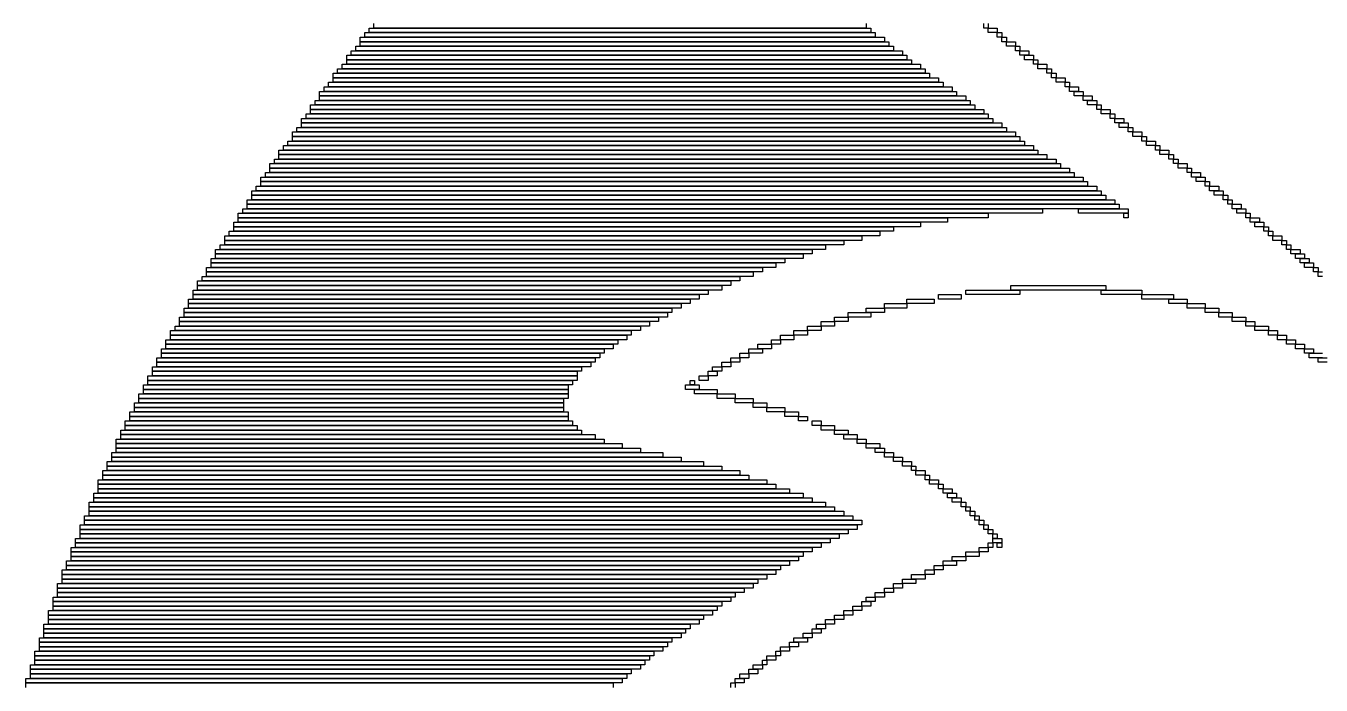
# Model space of a CAD drawing. Extents: x 62 to 962, y 58 to 965.
# Drawn here: x 82 to 368.7, y 649.5 to 795.5 of the extents above; entities that cross this region are included whole.
import ezdxf

# ---------------------------------------------------------------- set-up
doc = ezdxf.new("R2010")
doc.units = 0

msp = doc.modelspace()

# ---------------------------------------------------------------- linework, layer by layer
for p, q in [((158, 795), (269, 795)), ((158, 794), (158, 795)), ((159, 795), (159, 796)), ((268, 795), (159, 795)), ((268, 796), (268, 795)), ((269, 795), (269, 794)), ((294, 795), (294, 796)), ((295, 795), (294, 795)), ((295, 796), (295, 795)), ((295, 795), (297, 795)), ((295, 794), (295, 795)), ((297, 795), (297, 794)), ((156, 793), (272, 793)), ((156, 792), (156, 793)), ((272, 792), (156, 792)), ((156, 792), (273, 792)), ((156, 791), (156, 792)), ((157, 794), (270, 794)), ((157, 793), (157, 794)), ((270, 793), (157, 793)), ((269, 794), (158, 794)), ((270, 794), (270, 793)), ((272, 793), (272, 792)), ((273, 792), (273, 791)), ((297, 794), (295, 794)), ((297, 794), (298, 794)), ((297, 793), (297, 794)), ((298, 793), (297, 793)), ((298, 794), (298, 793)), ((298, 793), (299, 793)), ((298, 792), (298, 793)), ((299, 792), (298, 792)), ((299, 793), (299, 792)), ((299, 792), (301, 792)), ((299, 791), (299, 792)), ((301, 792), (301, 791)), ((153, 789), (277, 789)), ((153, 788), (153, 789)), ((154, 790), (276, 790)), ((154, 789), (154, 790)), ((276, 789), (154, 789)), ((155, 791), (274, 791)), ((155, 790), (155, 791)), ((274, 790), (155, 790)), ((273, 791), (156, 791)), ((274, 791), (274, 790)), ((276, 790), (276, 789)), ((277, 789), (277, 788)), ((301, 791), (299, 791)), ((301, 791), (302, 791)), ((301, 790), (301, 791)), ((302, 790), (301, 790)), ((302, 791), (302, 790)), ((302, 790), (304, 790)), ((302, 789), (302, 790)), ((304, 789), (302, 789)), ((303, 789), (305, 789)), ((303, 788), (303, 789)), ((304, 790), (304, 789)), ((305, 789), (305, 788)), ((151, 786), (281, 786)), ((151, 785), (151, 786)), ((152, 787), (280, 787)), ((152, 786), (152, 787)), ((280, 786), (152, 786)), ((277, 788), (153, 788)), ((153, 788), (278, 788)), ((153, 787), (153, 788)), ((278, 787), (153, 787)), ((278, 788), (278, 787)), ((280, 787), (280, 786)), ((281, 786), (281, 785)), ((305, 788), (303, 788)), ((305, 788), (306, 788)), ((305, 787), (305, 788)), ((306, 787), (305, 787)), ((306, 788), (306, 787)), ((306, 787), (308, 787)), ((306, 786), (306, 787)), ((308, 786), (306, 786)), ((308, 787), (308, 786)), ((308, 786), (309, 786)), ((308, 785), (308, 786)), ((309, 786), (309, 785)), ((149, 783), (285, 783)), ((149, 782), (149, 783)), ((150, 785), (282, 785)), ((150, 784), (150, 785)), ((282, 784), (150, 784)), ((150, 784), (284, 784)), ((150, 783), (150, 784)), ((284, 783), (150, 783)), ((281, 785), (151, 785)), ((282, 785), (282, 784)), ((284, 784), (284, 783)), ((285, 783), (285, 782)), ((309, 785), (308, 785)), ((309, 785), (310, 785)), ((309, 784), (309, 785)), ((310, 784), (309, 784)), ((310, 785), (310, 784)), ((310, 784), (312, 784)), ((310, 783), (310, 784)), ((312, 783), (310, 783)), ((312, 784), (312, 783)), ((312, 783), (313, 783)), ((312, 782), (312, 783)), ((313, 783), (313, 782)), ((147, 781), (288, 781)), ((147, 780), (147, 781)), ((288, 780), (147, 780)), ((147, 780), (290, 780)), ((147, 779), (147, 780)), ((148, 782), (287, 782)), ((148, 781), (148, 782)), ((287, 781), (148, 781)), ((285, 782), (149, 782)), ((287, 782), (287, 781)), ((288, 781), (288, 780)), ((290, 780), (290, 779)), ((313, 782), (312, 782)), ((313, 782), (315, 782)), ((313, 781), (313, 782)), ((315, 781), (313, 781)), ((314, 781), (316, 781)), ((314, 780), (314, 781)), ((316, 780), (314, 780)), ((315, 782), (315, 781)), ((316, 781), (316, 780)), ((316, 780), (318, 780)), ((316, 779), (316, 780)), ((318, 780), (318, 779)), ((145, 778), (292, 778)), ((145, 777), (145, 778)), ((292, 777), (145, 777)), ((145, 777), (294, 777)), ((145, 776), (145, 777)), ((146, 779), (291, 779)), ((146, 778), (146, 779)), ((291, 778), (146, 778)), ((290, 779), (147, 779)), ((291, 779), (291, 778)), ((292, 778), (292, 777)), ((294, 777), (294, 776)), ((318, 779), (316, 779)), ((317, 779), (319, 779)), ((317, 778), (317, 779)), ((319, 778), (317, 778)), ((319, 779), (319, 778)), ((319, 778), (320, 778)), ((319, 777), (319, 778)), ((320, 777), (319, 777)), ((320, 778), (320, 777)), ((320, 777), (322, 777)), ((320, 776), (320, 777)), ((322, 777), (322, 776)), ((143, 775), (296, 775)), ((143, 774), (143, 775)), ((296, 774), (143, 774)), ((143, 774), (298, 774)), ((143, 773), (143, 774)), ((144, 776), (295, 776)), ((144, 775), (144, 776)), ((295, 775), (144, 775)), ((294, 776), (145, 776)), ((295, 776), (295, 775)), ((296, 775), (296, 774)), ((298, 774), (298, 773)), ((322, 776), (320, 776)), ((322, 776), (323, 776)), ((322, 775), (322, 776)), ((323, 775), (322, 775)), ((323, 776), (323, 775)), ((323, 775), (325, 775)), ((323, 774), (323, 775)), ((325, 774), (323, 774)), ((324, 774), (326, 774)), ((324, 773), (324, 774)), ((325, 775), (325, 774)), ((326, 774), (326, 773)), ((141, 772), (301, 772)), ((141, 771), (141, 772)), ((142, 773), (299, 773)), ((142, 772), (142, 773)), ((299, 772), (142, 772)), ((298, 773), (143, 773)), ((299, 773), (299, 772)), ((301, 772), (301, 771)), ((326, 773), (324, 773)), ((326, 773), (327, 773)), ((326, 772), (326, 773)), ((327, 772), (326, 772)), ((327, 773), (327, 772)), ((327, 772), (329, 772)), ((327, 771), (327, 772)), ((329, 772), (329, 771)), ((139, 769), (305, 769)), ((139, 768), (139, 769)), ((140, 770), (303, 770)), ((140, 769), (140, 770)), ((303, 769), (140, 769)), ((301, 771), (141, 771)), ((141, 771), (302, 771)), ((141, 770), (141, 771)), ((302, 770), (141, 770)), ((302, 771), (302, 770)), ((303, 770), (303, 769)), ((305, 769), (305, 768)), ((329, 771), (327, 771)), ((329, 771), (330, 771)), ((329, 770), (329, 771)), ((330, 770), (329, 770)), ((330, 771), (330, 770)), ((330, 770), (332, 770)), ((330, 769), (330, 770)), ((332, 769), (330, 769)), ((332, 770), (332, 769)), ((332, 769), (333, 769)), ((332, 768), (332, 769)), ((333, 769), (333, 768)), ((137, 766), (310, 766)), ((137, 765), (137, 766)), ((138, 768), (306, 768)), ((138, 767), (138, 768)), ((306, 767), (138, 767)), ((138, 767), (308, 767)), ((138, 766), (138, 767)), ((308, 766), (138, 766)), ((305, 768), (139, 768)), ((306, 768), (306, 767)), ((308, 767), (308, 766)), ((310, 766), (310, 765)), ((333, 768), (332, 768)), ((333, 768), (335, 768)), ((333, 767), (333, 768)), ((335, 767), (333, 767)), ((335, 768), (335, 767)), ((335, 767), (336, 767)), ((335, 766), (335, 767)), ((336, 766), (335, 766)), ((336, 767), (336, 766)), ((336, 766), (337, 766)), ((336, 765), (336, 766)), ((337, 766), (337, 765)), ((135, 763), (314, 763)), ((135, 762), (135, 763)), ((136, 765), (311, 765)), ((136, 764), (136, 765)), ((311, 764), (136, 764)), ((136, 764), (313, 764)), ((136, 763), (136, 764)), ((313, 763), (136, 763)), ((310, 765), (137, 765)), ((311, 765), (311, 764)), ((313, 764), (313, 763)), ((314, 763), (314, 762)), ((337, 765), (336, 765)), ((337, 765), (339, 765)), ((337, 764), (337, 765)), ((339, 764), (337, 764)), ((339, 765), (339, 764)), ((339, 764), (340, 764)), ((339, 763), (339, 764)), ((340, 763), (339, 763)), ((340, 764), (340, 763)), ((340, 763), (342, 763)), ((340, 762), (340, 763)), ((342, 763), (342, 762)), ((133, 760), (319, 760)), ((133, 759), (133, 760)), ((134, 762), (316, 762)), ((134, 761), (134, 762)), ((316, 761), (134, 761)), ((134, 761), (317, 761)), ((134, 760), (134, 761)), ((317, 760), (134, 760)), ((314, 762), (135, 762)), ((316, 762), (316, 761)), ((317, 761), (317, 760)), ((319, 760), (319, 759)), ((342, 762), (340, 762)), ((341, 762), (343, 762)), ((341, 761), (341, 762)), ((343, 761), (341, 761)), ((343, 762), (343, 761)), ((343, 761), (344, 761)), ((343, 760), (343, 761)), ((344, 760), (343, 760)), ((344, 761), (344, 760)), ((344, 760), (346, 760)), ((344, 759), (344, 760)), ((346, 760), (346, 759)), ((131, 757), (323, 757)), ((131, 756), (131, 757)), ((132, 759), (320, 759)), ((132, 758), (132, 759)), ((320, 758), (132, 758)), ((132, 758), (321, 758)), ((132, 757), (132, 758)), ((321, 757), (132, 757)), ((319, 759), (133, 759)), ((320, 759), (320, 758)), ((321, 758), (321, 757)), ((323, 757), (323, 756)), ((346, 759), (344, 759)), ((345, 759), (347, 759)), ((345, 758), (345, 759)), ((347, 758), (345, 758)), ((347, 759), (347, 758)), ((347, 758), (348, 758)), ((347, 757), (347, 758)), ((348, 757), (347, 757)), ((348, 758), (348, 757)), ((348, 757), (349, 757)), ((348, 756), (348, 757)), ((349, 757), (349, 756)), ((129, 754), (295, 754)), ((129, 753), (129, 754)), ((130, 755), (307, 755)), ((130, 754), (130, 755)), ((307, 754), (130, 754)), ((323, 756), (131, 756)), ((131, 756), (324, 756)), ((131, 755), (131, 756)), ((324, 755), (131, 755)), ((295, 754), (295, 753)), ((307, 755), (307, 754)), ((315, 755), (326, 755)), ((315, 754), (315, 755)), ((326, 754), (315, 754)), ((324, 756), (324, 755)), ((325, 754), (326, 754)), ((325, 753), (325, 754)), ((326, 755), (326, 754)), ((326, 754), (326, 753)), ((349, 756), (348, 756)), ((349, 756), (351, 756)), ((349, 755), (349, 756)), ((351, 755), (349, 755)), ((350, 755), (352, 755)), ((350, 754), (350, 755)), ((352, 754), (350, 754)), ((351, 756), (351, 755)), ((352, 755), (352, 754)), ((352, 754), (353, 754)), ((352, 753), (352, 754)), ((353, 754), (353, 753)), ((128, 752), (280, 752)), ((128, 751), (128, 752)), ((295, 753), (129, 753)), ((129, 753), (286, 753)), ((129, 752), (129, 753)), ((286, 752), (129, 752)), ((280, 752), (280, 751)), ((286, 753), (286, 752)), ((326, 753), (325, 753)), ((353, 753), (352, 753)), ((353, 753), (355, 753)), ((353, 752), (353, 753)), ((355, 752), (353, 752)), ((354, 752), (356, 752)), ((354, 751), (354, 752)), ((355, 753), (355, 752)), ((356, 752), (356, 751)), ((126, 749), (267, 749)), ((126, 748), (126, 749)), ((127, 750), (271, 750)), ((127, 749), (127, 750)), ((271, 749), (127, 749)), ((280, 751), (128, 751)), ((128, 751), (274, 751)), ((128, 750), (128, 751)), ((274, 750), (128, 750)), ((267, 749), (267, 748)), ((271, 750), (271, 749)), ((274, 751), (274, 750)), ((356, 751), (354, 751)), ((356, 751), (357, 751)), ((356, 750), (356, 751)), ((357, 750), (356, 750)), ((357, 751), (357, 750)), ((357, 750), (358, 750)), ((357, 749), (357, 750)), ((358, 749), (357, 749)), ((358, 750), (358, 749)), ((358, 749), (360, 749)), ((358, 748), (358, 749)), ((360, 749), (360, 748)), ((124, 746), (256, 746)), ((124, 745), (124, 746)), ((125, 747), (259, 747)), ((125, 746), (125, 747)), ((259, 746), (125, 746)), ((267, 748), (126, 748)), ((126, 748), (263, 748)), ((126, 747), (126, 748)), ((263, 747), (126, 747)), ((256, 746), (256, 745)), ((259, 747), (259, 746)), ((263, 748), (263, 747)), ((360, 748), (358, 748)), ((360, 748), (361, 748)), ((360, 747), (360, 748)), ((361, 747), (360, 747)), ((361, 748), (361, 747)), ((361, 747), (362, 747)), ((361, 746), (361, 747)), ((362, 746), (361, 746)), ((362, 747), (362, 746)), ((362, 746), (364, 746)), ((362, 745), (362, 746)), ((364, 746), (364, 745)), ((123, 744), (250, 744)), ((123, 743), (123, 744)), ((250, 743), (123, 743)), ((123, 743), (248, 743)), ((123, 742), (123, 743)), ((256, 745), (124, 745)), ((124, 745), (254, 745)), ((124, 744), (124, 745)), ((254, 744), (124, 744)), ((248, 743), (248, 742)), ((250, 744), (250, 743)), ((254, 745), (254, 744)), ((364, 745), (362, 745)), ((363, 745), (365, 745)), ((363, 744), (363, 745)), ((365, 744), (363, 744)), ((364, 744), (366, 744)), ((364, 743), (364, 744)), ((366, 743), (364, 743)), ((365, 745), (365, 744)), ((365, 743), (367, 743)), ((365, 742), (365, 743)), ((366, 744), (366, 743)), ((367, 743), (367, 742)), ((121, 740), (240, 740)), ((121, 739), (121, 740)), ((122, 742), (245, 742)), ((122, 741), (122, 742)), ((245, 741), (122, 741)), ((122, 741), (243, 741)), ((122, 740), (122, 741)), ((243, 740), (122, 740)), ((248, 742), (123, 742)), ((240, 740), (240, 739)), ((243, 741), (243, 740)), ((245, 742), (245, 741)), ((367, 742), (365, 742)), ((367, 742), (368, 742)), ((367, 741), (367, 742)), ((368, 741), (367, 741)), ((368, 742), (368, 741)), ((368, 741), (369, 741)), ((368, 740), (368, 741)), ((369, 740), (368, 740)), ((119, 737), (233, 737)), ((119, 736), (119, 737)), ((120, 739), (238, 739)), ((120, 738), (120, 739)), ((238, 738), (120, 738)), ((120, 738), (236, 738)), ((120, 737), (120, 738)), ((236, 737), (120, 737)), ((240, 739), (121, 739)), ((233, 737), (233, 736)), ((236, 738), (236, 737)), ((238, 739), (238, 738)), ((290, 737), (302, 737)), ((290, 736), (290, 737)), ((300, 738), (321, 738)), ((300, 737), (300, 738)), ((321, 737), (300, 737)), ((302, 737), (302, 736)), ((320, 737), (329, 737)), ((320, 736), (320, 737)), ((321, 738), (321, 737)), ((329, 737), (329, 736)), ((118, 735), (229, 735)), ((118, 734), (118, 735)), ((229, 734), (118, 734)), ((118, 734), (227, 734)), ((118, 733), (118, 734)), ((233, 736), (119, 736)), ((119, 736), (231, 736)), ((119, 735), (119, 736)), ((231, 735), (119, 735)), ((227, 734), (227, 733)), ((229, 735), (229, 734)), ((231, 736), (231, 735)), ((272, 734), (277, 734)), ((272, 733), (272, 734)), ((277, 735), (283, 735)), ((277, 734), (277, 735)), ((283, 734), (277, 734)), ((277, 734), (277, 733)), ((283, 735), (283, 734)), ((284, 736), (289, 736)), ((284, 735), (284, 736)), ((289, 735), (284, 735)), ((289, 736), (289, 735)), ((302, 736), (290, 736)), ((329, 736), (320, 736)), ((329, 736), (336, 736)), ((329, 735), (329, 736)), ((336, 735), (329, 735)), ((335, 735), (339, 735)), ((335, 734), (335, 735)), ((339, 734), (335, 734)), ((336, 736), (336, 735)), ((339, 735), (339, 734)), ((339, 734), (343, 734)), ((339, 733), (339, 734)), ((343, 734), (343, 733)), ((116, 731), (222, 731)), ((116, 730), (116, 731)), ((117, 733), (225, 733)), ((117, 732), (117, 733)), ((225, 732), (117, 732)), ((117, 732), (224, 732)), ((117, 731), (117, 732)), ((224, 731), (117, 731)), ((227, 733), (118, 733)), ((222, 731), (222, 730)), ((224, 732), (224, 731)), ((225, 733), (225, 732)), ((261, 731), (264, 731)), ((261, 730), (261, 731)), ((264, 732), (269, 732)), ((264, 731), (264, 732)), ((269, 731), (264, 731)), ((264, 731), (264, 730)), ((268, 733), (272, 733)), ((268, 732), (268, 733)), ((272, 732), (268, 732)), ((269, 732), (269, 731)), ((277, 733), (272, 733)), ((272, 733), (272, 732)), ((343, 733), (339, 733)), ((343, 733), (346, 733)), ((343, 732), (343, 733)), ((346, 732), (343, 732)), ((346, 733), (346, 732)), ((346, 732), (349, 732)), ((346, 731), (346, 732)), ((349, 731), (346, 731)), ((349, 732), (349, 731)), ((349, 731), (352, 731)), ((349, 730), (349, 731)), ((352, 731), (352, 730)), ((115, 729), (218, 729)), ((115, 728), (115, 729)), ((222, 730), (116, 730)), ((116, 730), (220, 730)), ((116, 729), (116, 730)), ((220, 729), (116, 729)), ((218, 729), (218, 728)), ((220, 730), (220, 729)), ((255, 729), (258, 729)), ((255, 728), (255, 729)), ((258, 730), (261, 730)), ((258, 729), (258, 730)), ((261, 729), (258, 729)), ((258, 729), (258, 728)), ((264, 730), (261, 730)), ((261, 730), (261, 729)), ((352, 730), (349, 730)), ((352, 730), (354, 730)), ((352, 729), (352, 730)), ((354, 729), (352, 729)), ((354, 730), (354, 729)), ((354, 729), (357, 729)), ((354, 728), (354, 729)), ((357, 729), (357, 728)), ((113, 726), (213, 726)), ((113, 725), (113, 726)), ((114, 728), (216, 728)), ((114, 727), (114, 728)), ((216, 727), (114, 727)), ((114, 727), (215, 727)), ((114, 726), (114, 727)), ((215, 726), (114, 726)), ((218, 728), (115, 728)), ((213, 726), (213, 725)), ((215, 727), (215, 726)), ((216, 728), (216, 727)), ((247, 726), (249, 726)), ((247, 725), (247, 726)), ((249, 727), (252, 727)), ((249, 726), (249, 727)), ((252, 726), (249, 726)), ((249, 726), (249, 725)), ((252, 728), (255, 728)), ((252, 727), (252, 728)), ((255, 727), (252, 727)), ((252, 727), (252, 726)), ((258, 728), (255, 728)), ((255, 728), (255, 727)), ((357, 728), (354, 728)), ((357, 728), (359, 728)), ((357, 727), (357, 728)), ((359, 727), (357, 727)), ((359, 728), (359, 727)), ((359, 727), (361, 727)), ((359, 726), (359, 727)), ((361, 726), (359, 726)), ((361, 727), (361, 726)), ((361, 726), (363, 726)), ((361, 725), (361, 726)), ((363, 726), (363, 725)), ((112, 724), (210, 724)), ((112, 723), (112, 724)), ((210, 723), (112, 723)), ((112, 723), (209, 723)), ((112, 722), (112, 723)), ((213, 725), (113, 725)), ((113, 725), (212, 725)), ((113, 724), (113, 725)), ((212, 724), (113, 724)), ((209, 723), (209, 722)), ((210, 724), (210, 723)), ((212, 725), (212, 724)), ((240, 723), (242, 723)), ((240, 722), (240, 723)), ((242, 724), (245, 724)), ((242, 723), (242, 724)), ((245, 723), (242, 723)), ((242, 723), (242, 722)), ((244, 725), (247, 725)), ((244, 724), (244, 725)), ((247, 724), (244, 724)), ((245, 724), (245, 723)), ((249, 725), (247, 725)), ((247, 725), (247, 724)), ((363, 725), (361, 725)), ((363, 725), (365, 725)), ((363, 724), (363, 725)), ((365, 724), (363, 724)), ((365, 725), (365, 724)), ((365, 724), (367, 724)), ((365, 723), (365, 724)), ((367, 723), (365, 723)), ((366, 723), (369, 723)), ((366, 722), (366, 723)), ((367, 724), (367, 723)), ((110, 720), (205, 720)), ((110, 719), (110, 720)), ((111, 722), (208, 722)), ((111, 721), (111, 722)), ((208, 721), (111, 721)), ((111, 721), (207, 721)), ((111, 720), (111, 721)), ((207, 720), (111, 720)), ((209, 722), (112, 722)), ((205, 720), (205, 719)), ((207, 721), (207, 720)), ((208, 722), (208, 721)), ((234, 720), (236, 720)), ((234, 719), (234, 720)), ((236, 721), (238, 721)), ((236, 720), (236, 721)), ((238, 720), (236, 720)), ((236, 720), (236, 719)), ((238, 722), (240, 722)), ((238, 721), (238, 722)), ((240, 721), (238, 721)), ((238, 721), (238, 720)), ((242, 722), (240, 722)), ((240, 722), (240, 721)), ((369, 722), (366, 722)), ((368, 722), (370, 722)), ((368, 721), (368, 722)), ((370, 721), (368, 721)), ((109, 718), (204, 718)), ((109, 717), (109, 718)), ((204, 717), (109, 717)), ((109, 717), (203, 717)), ((109, 716), (109, 717)), ((205, 719), (110, 719)), ((110, 719), (204, 719)), ((110, 718), (110, 719)), ((204, 718), (110, 718)), ((203, 717), (203, 716)), ((204, 719), (204, 718)), ((204, 718), (204, 717)), ((229, 717), (230, 717)), ((229, 716), (229, 717)), ((230, 717), (230, 716)), ((231, 718), (233, 718)), ((231, 717), (231, 718)), ((233, 717), (231, 717)), ((233, 719), (235, 719)), ((233, 718), (233, 719)), ((235, 718), (233, 718)), ((233, 718), (233, 717)), ((236, 719), (234, 719)), ((235, 719), (235, 718)), ((107, 714), (202, 714)), ((107, 713), (107, 714)), ((108, 716), (202, 716)), ((108, 715), (108, 716)), ((202, 715), (108, 715)), ((108, 715), (202, 715)), ((108, 714), (108, 715)), ((202, 714), (108, 714)), ((203, 716), (109, 716)), ((202, 716), (202, 715)), ((202, 715), (202, 714)), ((202, 714), (202, 713)), ((228, 716), (231, 716)), ((228, 715), (228, 716)), ((231, 715), (228, 715)), ((230, 716), (229, 716)), ((230, 715), (235, 715)), ((230, 714), (230, 715)), ((235, 714), (230, 714)), ((231, 716), (231, 715)), ((235, 715), (235, 714)), ((235, 714), (239, 714)), ((235, 713), (235, 714)), ((239, 714), (239, 713)), ((106, 712), (201, 712)), ((106, 711), (106, 712)), ((201, 711), (106, 711)), ((106, 711), (201, 711)), ((106, 710), (106, 711)), ((202, 713), (107, 713)), ((107, 713), (201, 713)), ((107, 712), (107, 713)), ((201, 712), (107, 712)), ((201, 713), (201, 712)), ((201, 712), (201, 711)), ((201, 711), (201, 710)), ((239, 713), (235, 713)), ((239, 713), (243, 713)), ((239, 712), (239, 713)), ((243, 712), (239, 712)), ((243, 713), (243, 712)), ((243, 712), (246, 712)), ((243, 711), (243, 712)), ((246, 711), (243, 711)), ((246, 712), (246, 711)), ((246, 711), (250, 711)), ((246, 710), (246, 711)), ((250, 711), (250, 710)), ((105, 710), (202, 710)), ((105, 709), (105, 710)), ((202, 709), (105, 709)), ((105, 709), (202, 709)), ((105, 708), (105, 709)), ((201, 710), (106, 710)), ((202, 710), (202, 709)), ((202, 709), (202, 708)), ((250, 710), (246, 710)), ((250, 710), (253, 710)), ((250, 709), (250, 710)), ((253, 709), (250, 709)), ((253, 710), (253, 709)), ((253, 709), (255, 709)), ((253, 708), (253, 709)), ((255, 709), (255, 708)), ((103, 706), (205, 706)), ((103, 705), (103, 706)), ((104, 708), (203, 708)), ((104, 707), (104, 708)), ((203, 707), (104, 707)), ((104, 707), (204, 707)), ((104, 706), (104, 707)), ((204, 706), (104, 706)), ((202, 708), (105, 708)), ((203, 708), (203, 707)), ((204, 707), (204, 706)), ((205, 706), (205, 705)), ((255, 708), (253, 708)), ((256, 708), (258, 708)), ((256, 707), (256, 708)), ((258, 707), (256, 707)), ((258, 708), (258, 707)), ((258, 707), (261, 707)), ((258, 706), (258, 707)), ((261, 706), (258, 706)), ((261, 707), (261, 706)), ((261, 706), (264, 706)), ((261, 705), (261, 706)), ((264, 706), (264, 705)), ((102, 704), (210, 704)), ((102, 703), (102, 704)), ((210, 703), (102, 703)), ((102, 703), (214, 703)), ((102, 702), (102, 703)), ((205, 705), (103, 705)), ((103, 705), (208, 705)), ((103, 704), (103, 705)), ((208, 704), (103, 704)), ((208, 705), (208, 704)), ((210, 704), (210, 703)), ((214, 703), (214, 702)), ((264, 705), (261, 705)), ((263, 705), (266, 705)), ((263, 704), (263, 705)), ((266, 704), (263, 704)), ((266, 705), (266, 704)), ((266, 704), (268, 704)), ((266, 703), (266, 704)), ((268, 703), (266, 703)), ((268, 704), (268, 703)), ((268, 703), (271, 703)), ((268, 702), (268, 703)), ((271, 703), (271, 702)), ((101, 701), (223, 701)), ((101, 700), (101, 701)), ((223, 700), (101, 700)), ((101, 700), (227, 700)), ((101, 699), (101, 700)), ((214, 702), (102, 702)), ((102, 702), (218, 702)), ((102, 701), (102, 702)), ((218, 701), (102, 701)), ((218, 702), (218, 701)), ((223, 701), (223, 700)), ((227, 700), (227, 699)), ((271, 702), (268, 702)), ((270, 702), (272, 702)), ((270, 701), (270, 702)), ((272, 701), (270, 701)), ((272, 702), (272, 701)), ((272, 701), (274, 701)), ((272, 700), (272, 701)), ((274, 700), (272, 700)), ((274, 701), (274, 700)), ((274, 700), (276, 700)), ((274, 699), (274, 700)), ((276, 700), (276, 699)), ((99, 697), (240, 697)), ((99, 696), (99, 697)), ((100, 699), (232, 699)), ((100, 698), (100, 699)), ((232, 698), (100, 698)), ((100, 698), (236, 698)), ((100, 697), (100, 698)), ((236, 697), (100, 697)), ((227, 699), (101, 699)), ((232, 699), (232, 698)), ((236, 698), (236, 697)), ((240, 697), (240, 696)), ((276, 699), (274, 699)), ((276, 699), (278, 699)), ((276, 698), (276, 699)), ((278, 698), (276, 698)), ((278, 699), (278, 698)), ((278, 698), (279, 698)), ((278, 697), (278, 698)), ((279, 697), (278, 697)), ((279, 698), (279, 697)), ((279, 697), (281, 697)), ((279, 696), (279, 697)), ((281, 697), (281, 696)), ((98, 695), (246, 695)), ((98, 694), (98, 695)), ((246, 694), (98, 694)), ((98, 694), (248, 694)), ((98, 693), (98, 694)), ((240, 696), (99, 696)), ((99, 696), (242, 696)), ((99, 695), (99, 696)), ((242, 695), (99, 695)), ((242, 696), (242, 695)), ((246, 695), (246, 694)), ((248, 694), (248, 693)), ((281, 696), (279, 696)), ((281, 696), (282, 696)), ((281, 695), (281, 696)), ((282, 695), (281, 695)), ((282, 696), (282, 695)), ((282, 695), (284, 695)), ((282, 694), (282, 695)), ((284, 694), (282, 694)), ((284, 695), (284, 694)), ((284, 694), (285, 694)), ((284, 693), (284, 694)), ((285, 694), (285, 693)), ((97, 692), (254, 692)), ((97, 691), (97, 692)), ((254, 691), (97, 691)), ((97, 691), (256, 691)), ((97, 690), (97, 691)), ((248, 693), (98, 693)), ((98, 693), (251, 693)), ((98, 692), (98, 693)), ((251, 692), (98, 692)), ((251, 693), (251, 692)), ((254, 692), (254, 691)), ((256, 691), (256, 690)), ((285, 693), (284, 693)), ((285, 693), (287, 693)), ((285, 692), (285, 693)), ((287, 692), (285, 692)), ((286, 692), (288, 692)), ((286, 691), (286, 692)), ((288, 691), (286, 691)), ((287, 693), (287, 692)), ((287, 691), (289, 691)), ((287, 690), (287, 691)), ((288, 692), (288, 691)), ((289, 691), (289, 690)), ((96, 690), (259, 690)), ((96, 689), (96, 690)), ((259, 689), (96, 689)), ((96, 689), (261, 689)), ((96, 688), (96, 689)), ((261, 688), (96, 688)), ((96, 688), (263, 688)), ((96, 687), (96, 688)), ((256, 690), (97, 690)), ((259, 690), (259, 689)), ((261, 689), (261, 688)), ((263, 688), (263, 687)), ((289, 690), (287, 690)), ((289, 690), (290, 690)), ((289, 689), (289, 690)), ((290, 689), (289, 689)), ((290, 690), (290, 689)), ((290, 689), (291, 689)), ((290, 688), (290, 689)), ((291, 688), (290, 688)), ((291, 689), (291, 688)), ((291, 688), (292, 688)), ((291, 687), (291, 688)), ((292, 688), (292, 687)), ((95, 687), (265, 687)), ((95, 686), (95, 687)), ((265, 686), (95, 686)), ((95, 686), (267, 686)), ((95, 685), (95, 686)), ((263, 687), (96, 687)), ((265, 687), (265, 686)), ((267, 686), (267, 685)), ((292, 687), (291, 687)), ((292, 687), (293, 687)), ((292, 686), (292, 687)), ((293, 686), (292, 686)), ((293, 687), (293, 686)), ((293, 686), (294, 686)), ((293, 685), (293, 686)), ((294, 686), (294, 685)), ((94, 685), (266, 685)), ((94, 684), (94, 685)), ((266, 684), (94, 684)), ((94, 684), (264, 684)), ((94, 683), (94, 684)), ((264, 683), (94, 683)), ((94, 683), (262, 683)), ((94, 682), (94, 683)), ((267, 685), (95, 685)), ((262, 683), (262, 682)), ((264, 684), (264, 683)), ((266, 685), (266, 684)), ((294, 685), (293, 685)), ((294, 685), (295, 685)), ((294, 684), (294, 685)), ((295, 684), (294, 684)), ((295, 685), (295, 684)), ((295, 684), (296, 684)), ((295, 683), (295, 684)), ((296, 683), (295, 683)), ((296, 684), (296, 683)), ((296, 683), (297, 683)), ((296, 682), (296, 683)), ((297, 683), (297, 682)), ((92, 680), (256, 680)), ((92, 679), (92, 680)), ((93, 682), (260, 682)), ((93, 681), (93, 682)), ((260, 681), (93, 681)), ((93, 681), (258, 681)), ((93, 680), (93, 681)), ((258, 680), (93, 680)), ((262, 682), (94, 682)), ((256, 680), (256, 679)), ((258, 681), (258, 680)), ((260, 682), (260, 681)), ((293, 680), (295, 680)), ((293, 679), (293, 680)), ((295, 681), (296, 681)), ((295, 680), (295, 681)), ((296, 680), (295, 680)), ((295, 680), (295, 679)), ((297, 682), (296, 682)), ((296, 682), (298, 682)), ((296, 681), (296, 682)), ((298, 681), (296, 681)), ((296, 681), (296, 680)), ((297, 681), (298, 681)), ((297, 680), (297, 681)), ((298, 680), (297, 680)), ((298, 682), (298, 681)), ((298, 681), (298, 680)), ((91, 677), (251, 677)), ((91, 676), (91, 677)), ((256, 679), (92, 679)), ((92, 679), (254, 679)), ((92, 678), (92, 679)), ((254, 678), (92, 678)), ((92, 678), (253, 678)), ((92, 677), (92, 678)), ((253, 677), (92, 677)), ((251, 677), (251, 676)), ((253, 678), (253, 677)), ((254, 679), (254, 678)), ((285, 677), (288, 677)), ((285, 676), (285, 677)), ((287, 678), (290, 678)), ((287, 677), (287, 678)), ((290, 677), (287, 677)), ((288, 677), (288, 676)), ((290, 679), (293, 679)), ((290, 678), (290, 679)), ((293, 678), (290, 678)), ((290, 678), (290, 677)), ((295, 679), (293, 679)), ((293, 679), (293, 678)), ((90, 675), (248, 675)), ((90, 674), (90, 675)), ((248, 674), (90, 674)), ((90, 674), (246, 674)), ((90, 673), (90, 674)), ((251, 676), (91, 676)), ((91, 676), (249, 676)), ((91, 675), (91, 676)), ((249, 675), (91, 675)), ((246, 674), (246, 673)), ((248, 675), (248, 674)), ((249, 676), (249, 675)), ((278, 674), (281, 674)), ((278, 673), (278, 674)), ((281, 675), (283, 675)), ((281, 674), (281, 675)), ((283, 674), (281, 674)), ((281, 674), (281, 673)), ((283, 676), (285, 676)), ((283, 675), (283, 676)), ((285, 675), (283, 675)), ((283, 675), (283, 674)), ((288, 676), (285, 676)), ((285, 676), (285, 675)), ((89, 672), (243, 672)), ((89, 671), (89, 672)), ((243, 671), (89, 671)), ((89, 671), (241, 671)), ((89, 670), (89, 671)), ((246, 673), (90, 673)), ((90, 673), (244, 673)), ((90, 672), (90, 673)), ((244, 672), (90, 672)), ((241, 671), (241, 670)), ((243, 672), (243, 671)), ((244, 673), (244, 672)), ((272, 671), (274, 671)), ((272, 670), (272, 671)), ((274, 672), (276, 672)), ((274, 671), (274, 672)), ((276, 671), (274, 671)), ((274, 671), (274, 670)), ((276, 673), (279, 673)), ((276, 672), (276, 673)), ((279, 672), (276, 672)), ((276, 672), (276, 671)), ((281, 673), (278, 673)), ((279, 673), (279, 672)), ((88, 669), (238, 669)), ((88, 668), (88, 669)), ((238, 668), (88, 668)), ((88, 668), (236, 668)), ((88, 667), (88, 668)), ((241, 670), (89, 670)), ((89, 670), (239, 670)), ((89, 669), (89, 670)), ((239, 669), (89, 669)), ((236, 668), (236, 667)), ((238, 669), (238, 668)), ((239, 670), (239, 669)), ((267, 668), (269, 668)), ((267, 667), (267, 668)), ((268, 669), (270, 669)), ((268, 668), (268, 669)), ((270, 668), (268, 668)), ((269, 668), (269, 667)), ((270, 670), (272, 670)), ((270, 669), (270, 670)), ((272, 669), (270, 669)), ((270, 669), (270, 668)), ((274, 670), (272, 670)), ((272, 670), (272, 669)), ((87, 666), (234, 666)), ((87, 665), (87, 666)), ((236, 667), (88, 667)), ((88, 667), (235, 667)), ((88, 666), (88, 667)), ((235, 666), (88, 666)), ((234, 666), (234, 665)), ((235, 667), (235, 666)), ((263, 666), (265, 666)), ((263, 665), (263, 666)), ((265, 667), (267, 667)), ((265, 666), (265, 667)), ((267, 666), (265, 666)), ((265, 666), (265, 665)), ((269, 667), (267, 667)), ((267, 667), (267, 666)), ((86, 663), (229, 663)), ((86, 662), (86, 663)), ((234, 665), (87, 665)), ((87, 665), (232, 665)), ((87, 664), (87, 665)), ((232, 664), (87, 664)), ((87, 664), (231, 664)), ((87, 663), (87, 664)), ((231, 663), (87, 663)), ((229, 663), (229, 662)), ((231, 664), (231, 663)), ((232, 665), (232, 664)), ((257, 663), (259, 663)), ((257, 662), (257, 663)), ((259, 664), (261, 664)), ((259, 663), (259, 664)), ((261, 663), (259, 663)), ((259, 663), (259, 662)), ((261, 665), (263, 665)), ((261, 664), (261, 665)), ((263, 664), (261, 664)), ((261, 664), (261, 663)), ((265, 665), (263, 665)), ((263, 665), (263, 664)), ((85, 660), (225, 660)), ((85, 659), (85, 660)), ((229, 662), (86, 662)), ((86, 662), (228, 662)), ((86, 661), (86, 662)), ((228, 661), (86, 661)), ((86, 661), (227, 661)), ((86, 660), (86, 661)), ((227, 660), (86, 660)), ((225, 660), (225, 659)), ((227, 661), (227, 660)), ((228, 662), (228, 661)), ((252, 660), (255, 660)), ((252, 659), (252, 660)), ((254, 661), (256, 661)), ((254, 660), (254, 661)), ((256, 660), (254, 660)), ((255, 660), (255, 659)), ((256, 662), (258, 662)), ((256, 661), (256, 662)), ((258, 661), (256, 661)), ((256, 661), (256, 660)), ((259, 662), (257, 662)), ((258, 662), (258, 661)), ((84, 657), (221, 657)), ((84, 656), (84, 657)), ((225, 659), (85, 659)), ((85, 659), (224, 659)), ((85, 658), (85, 659)), ((224, 658), (85, 658)), ((85, 658), (223, 658)), ((85, 657), (85, 658)), ((223, 657), (85, 657)), ((221, 657), (221, 656)), ((223, 658), (223, 657)), ((224, 659), (224, 658)), ((248, 657), (249, 657)), ((248, 656), (248, 657)), ((249, 658), (251, 658)), ((249, 657), (249, 658)), ((251, 657), (249, 657)), ((249, 657), (249, 656)), ((251, 659), (253, 659)), ((251, 658), (251, 659)), ((253, 658), (251, 658)), ((251, 658), (251, 657)), ((255, 659), (252, 659)), ((253, 659), (253, 658)), ((83, 654), (218, 654)), ((83, 653), (83, 654)), ((221, 656), (84, 656)), ((84, 656), (220, 656)), ((84, 655), (84, 656)), ((220, 655), (84, 655)), ((84, 655), (219, 655)), ((84, 654), (84, 655)), ((219, 654), (84, 654)), ((218, 654), (218, 653)), ((219, 655), (219, 654)), ((220, 656), (220, 655)), ((243, 654), (245, 654)), ((243, 653), (243, 654)), ((245, 655), (246, 655)), ((245, 654), (245, 655)), ((246, 654), (245, 654)), ((245, 654), (245, 653)), ((246, 656), (248, 656)), ((246, 655), (246, 656)), ((248, 655), (246, 655)), ((246, 655), (246, 654)), ((249, 656), (248, 656)), ((248, 656), (248, 655)), ((82, 651), (214, 651)), ((82, 650), (82, 651)), ((218, 653), (83, 653)), ((83, 653), (216, 653)), ((83, 652), (83, 653)), ((216, 652), (83, 652)), ((83, 652), (215, 652)), ((83, 651), (83, 652)), ((215, 651), (83, 651)), ((214, 651), (214, 650)), ((215, 652), (215, 651)), ((216, 653), (216, 652)), ((239, 651), (241, 651)), ((239, 650), (239, 651)), ((240, 652), (242, 652)), ((240, 651), (240, 652)), ((242, 651), (240, 651)), ((241, 651), (241, 650)), ((242, 653), (244, 653)), ((242, 652), (242, 653)), ((244, 652), (242, 652)), ((242, 652), (242, 651)), ((245, 653), (243, 653)), ((244, 653), (244, 652)), ((214, 650), (82, 650)), ((82, 650), (212, 650)), ((82, 649), (82, 650)), ((212, 650), (212, 649)), ((238, 650), (239, 650)), ((238, 649), (238, 650)), ((241, 650), (239, 650)), ((239, 650), (239, 649))]:
    msp.add_line(p, q)

doc.saveas('drawing.dxf')
